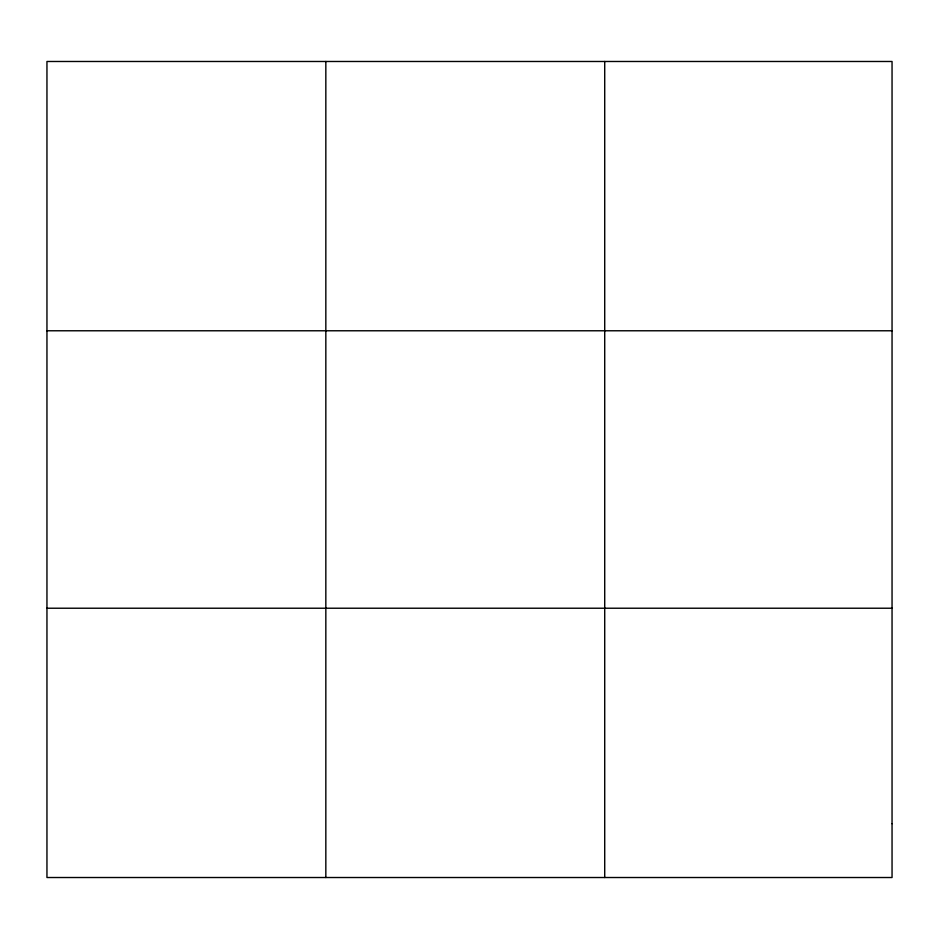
<?xml version="1.0" encoding="UTF-8"?>
<svg xmlns="http://www.w3.org/2000/svg" width="939" height="939" viewBox="0 0 939 939"><rect width="100%" height="100%" fill="white"/><g stroke="black" fill="none" stroke-linecap="round" stroke-linejoin="round"><path stroke-width="1.41" d="M325.833 61.481L325.833 877.519M604.716 61.481L604.716 877.519M46.95 330.774L892.05 330.774M46.95 608.226L892.05 608.226M892.05 823.656L892.05 877.519L46.95 877.519L46.95 61.481L892.05 61.481L892.05 823.656"/></g></svg>
